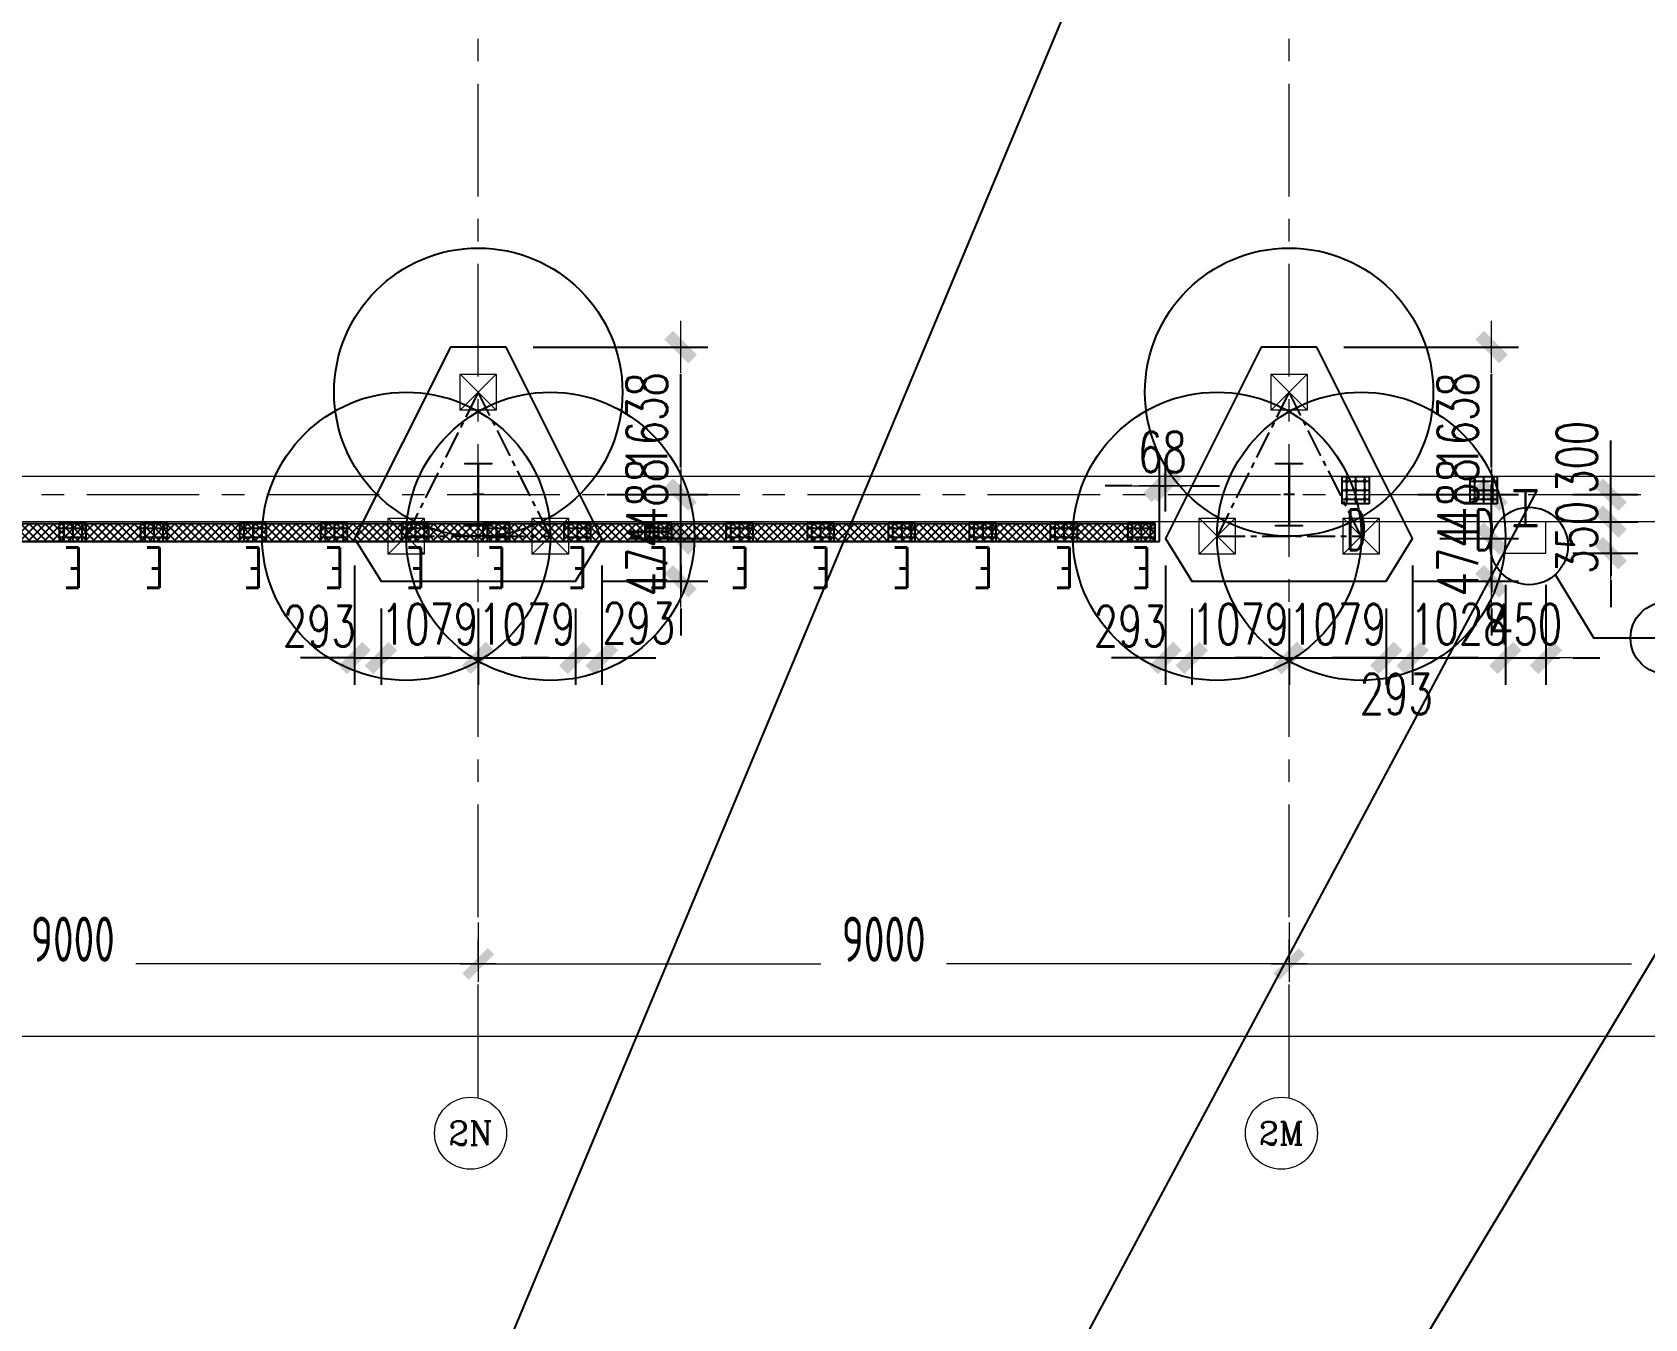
# Model space of a CAD drawing. Extents: x -1201378 to 2367219, y -619313 to 244905.
# Drawn here: x -196708 to -178811, y -73247 to -58964 of the extents above; entities that cross this region are included whole.
import ezdxf
from ezdxf.enums import TextEntityAlignment as Align

# ---------------------------------------------------------------- set-up
doc = ezdxf.new("R2010")
doc.units = 0
doc.header["$LTSCALE"] = 1000
doc.linetypes.add('CENTER', pattern=[2, 1.25, -0.25, 0.25, -0.25])
doc.layers.get('0').update_dxf_attribs({"linetype": 'CONTINUOUS'})
doc.layers.get('Defpoints').update_dxf_attribs({"linetype": 'CONTINUOUS'})
for name, color, linetype in [('2钢材断面', 2, 'CONTINUOUS'), ('30预埋件', 30, 'CONTINUOUS'), ('40钢材投影', 40, 'CONTINUOUS'), ('A-AXIS-DP', 126, 'CONTINUOUS'), ('ALT_CEN-0-30', 1, 'CENTER'), ('S-DOTE1', 140, 'CENTER'), ('S-HATCH1-W', 252, 'CONTINUOUS'), ('S-SS', 111, 'CONTINUOUS'), ('S-XXX', 241, 'CONTINUOUS'), ('结构轮廓线', 1, 'CONTINUOUS')]:
    doc.layers.add(name, color=color, linetype=linetype)
for name, color, linetype, lineweight in [('S-axis', 111, 'CONTINUOUS', 0), ('S-bkl', 4, 'CONTINUOUS', 0), ('S-col', 2, 'CONTINUOUS', 0), ('S-dim', 81, 'CONTINUOUS', 0), ('S-dote', 5, 'CENTER', 0), ('S-zhuang', 1, 'CONTINUOUS', 0)]:
    doc.layers.add(name, color=color, linetype=linetype, lineweight=lineweight)
doc.styles.add('_TCH_AXIS', font='COMPLEX', dxfattribs={"bigfont": 'GBCBIG'})
doc.styles.add('DHTEXT-1', font='romans.shx', dxfattribs={"width": 0.7, "bigfont": 'chinese.shx'})
doc.styles.add('SS1', font='tj-romans1.shx', dxfattribs={"width": 0.7, "bigfont": 'tj-hztxt1.shx'})
doc.styles.add('TSSD_Dimension', font='tssdeng.shx', dxfattribs={"width": 0.7, "bigfont": 'hztxt.shx'})
doc.dimstyles.new('S-150-ARCHI', dxfattribs={"dimscale": 150, "dimtxt": 3, "dimasz": 2, "dimexe": 2, "dimexo": 2, "dimgap": 1, "dimtad": 1, "dimdec": 0, "dimzin": 0, "dimdsep": 46, "dimtxsty": 'SS1', "dimblk1": 'TT', "dimblk2": 'TT', "dimsah": 1, "dimcen": 1, "dimclrd": 256, "dimclre": 256, "dimclrt": 256, "dimadec": 0, "dimazin": 0, "dimtfac": 1, "dimtdec": 0, "dimtix": 1, "dimtmove": 2, "dimatfit": 0, "dimldrblk": 'TT', "dimfxl": 2, "dimtolj": 1, "dimtzin": 0, "dimarcsym": 0})
doc.dimstyles.new('TSSD_200_200', dxfattribs={"dimtxt": 500, "dimasz": 200, "dimexe": 200, "dimexo": 500, "dimgap": 200, "dimtad": 1, "dimdec": 0, "dimzin": 0, "dimdsep": 46, "dimtxsty": 'TSSD_Dimension', "dimblk": 'ARCHTICK', "dimcen": 0, "dimdle": 200, "dimclrt": 7, "dimadec": 0, "dimazin": 0, "dimtfac": 1, "dimtdec": 0, "dimtix": 1, "dimtmove": 2, "dimatfit": 3, "dimfxl": 1, "dimtolj": 1, "dimtzin": 0, "dimarcsym": 0})

# ---------------------------------------------------------------- blocks, each defined once
blk = doc.blocks.new('_ArchTick')
at = {"color": 0, "linetype": 'ByBlock', "const_width": 0.5}
blk.add_lwpolyline([(-0.707, -0.707), (0.707, 0.707)], dxfattribs=at)
blk = doc.blocks.new('*D71')
at = {"layer": 'Defpoints', "color": 0, "transparency": 16777216}
for p in [(-200758, -268348), (-191758, -268348), (-191758, -269308)]:
    blk.add_point(p, dxfattribs=at)
at = {"layer": 'S-axis', "color": 0, "lineweight": -2, "transparency": 16777216}
for p, q in [((-200758, -268848), (-200758, -269508)), ((-191758, -268848), (-191758, -269508)), ((-200958, -269308), (-196957, -269308)), ((-191558, -269308), (-195560, -269308))]:
    blk.add_line(p, q, dxfattribs=at)
at = {"layer": 'S-axis', "color": 0, "lineweight": -2, "transparency": 16777216, "xscale": 200, "yscale": 200, "zscale": 200, "rotation": 180}
blk.add_blockref('_ArchTick', (-200758, -269308), dxfattribs=at)
at = {"layer": 'S-axis', "color": 0, "lineweight": -2, "transparency": 16777216, "xscale": 200, "yscale": 200, "zscale": 200}
blk.add_blockref('_ArchTick', (-191758, -269308), dxfattribs=at)
at = {"layer": 'S-axis', "color": 7, "transparency": 16777216, "insert": (-196258, -269033), "char_height": 500, "attachment_point": 5, "style": 'TSSD_Dimension'}
blk.add_mtext('\\A1;9000', dxfattribs=at)
blk = doc.blocks.new('*D72')
at = {"layer": 'Defpoints', "color": 0, "transparency": 16777216}
for p in [(-191758, -268348), (-182758, -268348), (-182758, -269308)]:
    blk.add_point(p, dxfattribs=at)
at = {"layer": 'S-axis', "color": 0, "lineweight": -2, "transparency": 16777216}
for p, q in [((-191758, -268848), (-191758, -269508)), ((-182758, -268848), (-182758, -269508)), ((-191958, -269308), (-187957, -269308)), ((-182558, -269308), (-186560, -269308))]:
    blk.add_line(p, q, dxfattribs=at)
at = {"layer": 'S-axis', "color": 0, "lineweight": -2, "transparency": 16777216, "xscale": 200, "yscale": 200, "zscale": 200, "rotation": 180}
blk.add_blockref('_ArchTick', (-191758, -269308), dxfattribs=at)
at = {"layer": 'S-axis', "color": 0, "lineweight": -2, "transparency": 16777216, "xscale": 200, "yscale": 200, "zscale": 200}
blk.add_blockref('_ArchTick', (-182758, -269308), dxfattribs=at)
at = {"layer": 'S-axis', "color": 7, "transparency": 16777216, "insert": (-187258, -269033), "char_height": 500, "attachment_point": 5, "style": 'TSSD_Dimension'}
blk.add_mtext('\\A1;9000', dxfattribs=at)
blk = doc.blocks.new('*D73')
at = {"layer": 'Defpoints', "color": 0, "transparency": 16777216}
for p in [(-182758, -268348), (-173758, -268348), (-173758, -269308)]:
    blk.add_point(p, dxfattribs=at)
at = {"layer": 'S-axis', "color": 0, "lineweight": -2, "transparency": 16777216}
for p, q in [((-182758, -268848), (-182758, -269508)), ((-173758, -268848), (-173758, -269508)), ((-182958, -269308), (-178957, -269308)), ((-173558, -269308), (-177560, -269308))]:
    blk.add_line(p, q, dxfattribs=at)
at = {"layer": 'S-axis', "color": 0, "lineweight": -2, "transparency": 16777216, "xscale": 200, "yscale": 200, "zscale": 200, "rotation": 180}
blk.add_blockref('_ArchTick', (-182758, -269308), dxfattribs=at)
at = {"layer": 'S-axis', "color": 0, "lineweight": -2, "transparency": 16777216, "xscale": 200, "yscale": 200, "zscale": 200}
blk.add_blockref('_ArchTick', (-173758, -269308), dxfattribs=at)
at = {"layer": 'S-axis', "color": 7, "transparency": 16777216, "insert": (-178258, -269033), "char_height": 500, "attachment_point": 5, "style": 'TSSD_Dimension'}
blk.add_mtext('\\A1;9000', dxfattribs=at)
blk = doc.blocks.new('*D92')
at = {"layer": 'Defpoints', "color": 0, "transparency": 16777216}
for p in [(-240958, -268448), (-82958, -268448), (-82958, -270108)]:
    blk.add_point(p, dxfattribs=at)
at = {"layer": 'S-axis', "color": 0, "lineweight": -2, "transparency": 16777216}
for p, q in [((-240958, -268948), (-240958, -270308)), ((-82958, -268948), (-82958, -270308)), ((-241158, -270108), (-162899, -270108)), ((-82758, -270108), (-161018, -270108))]:
    blk.add_line(p, q, dxfattribs=at)
at = {"layer": 'S-axis', "color": 0, "lineweight": -2, "transparency": 16777216, "xscale": 200, "yscale": 200, "zscale": 200, "rotation": 180}
blk.add_blockref('_ArchTick', (-240958, -270108), dxfattribs=at)
at = {"layer": 'S-axis', "color": 0, "lineweight": -2, "transparency": 16777216, "xscale": 200, "yscale": 200, "zscale": 200}
blk.add_blockref('_ArchTick', (-82958, -270108), dxfattribs=at)
at = {"layer": 'S-axis', "color": 7, "transparency": 16777216, "insert": (-161958, -269833), "char_height": 500, "attachment_point": 5, "style": 'TSSD_Dimension'}
blk.add_mtext('\\A1;158000', dxfattribs=at)
blk = doc.blocks.new('nt66')
at = {"layer": 'S-col'}
blk.add_lwpolyline([(-195790, 766820), (-195490, 766820), (-195490, 766808), (-195636, 766808), (-195636, 766132), (-195490, 766132), (-195490, 766120), (-195790, 766120), (-195790, 766132), (-195644, 766132), (-195644, 766808), (-195790, 766808)], close=True, dxfattribs=at)
blk = doc.blocks.new('33333')
for p in [(-41214, -126400), (-32214, -126400)]:
    blk.add_blockref('nt66', p)
blk = doc.blocks.new('S-ZHUANG-400')
at = {"layer": 'S-zhuang'}
for p, q in [((200, -200), (-200, 200)), ((-200, -200), (200, 200))]:
    blk.add_line(p, q, dxfattribs=at)
blk.add_lwpolyline([(-200, 200), (200, 200), (200, -200), (-200, -200)], close=True, dxfattribs=at)
blk = doc.blocks.new('CT3')
at = {"layer": 'Defpoints'}
for centre in [(-101758, -256416), (-102558, -258016), (-100958, -258016)]:
    blk.add_circle(centre, 1600, dxfattribs=at)
at = {"layer": 'S-DOTE1', "ltscale": 0.25}
for p, q in [((-101758, -257494), (-101758, -257614)), ((-101698, -257554), (-101818, -257554))]:
    blk.add_line(p, q, dxfattribs=at)
at = {"layer": 'S-DOTE1', "linetype": 'CENTER', "ltscale": 0.25}
blk.add_lwpolyline([(-100958, -258016), (-101758, -256416), (-102558, -258016)], close=True, dxfattribs=at)
at = {"layer": 'S-HATCH1-W'}
blk.add_lwpolyline([(-101449, -255916), (-102067, -255916), (-103130, -258042), (-102837, -258516), (-100680, -258516), (-100387, -258042)], close=True, dxfattribs=at)
at = {"layer": 'S-zhuang', "rotation": 90.00000000000001}
for p in [(-101758, -256416), (-102558, -258016), (-100958, -258016)]:
    blk.add_blockref('S-ZHUANG-400', p, dxfattribs=at)
blk = doc.blocks.new('TT')
blk.add_line((-0.969, 0), (0.969, 0))
at = {"const_width": 0.45}
blk.add_lwpolyline([(-0.442, -0.442), (0.442, 0.442)], dxfattribs=at)
blk = doc.blocks.new('*D1970')
at = {"layer": 'Defpoints', "color": 0, "transparency": 16777216}
for p in [(-193130, -64586), (-192837, -65060), (-192837, -65911)]:
    blk.add_point(p, dxfattribs=at)
at = {"layer": 'S-dim', "lineweight": -2, "transparency": 16777216}
for p, q in [((-193130, -64886), (-193130, -66211)), ((-192837, -65360), (-192837, -66211)), ((-193430, -65911), (-193730, -65911)), ((-193130, -65911), (-192837, -65911)), ((-192537, -65911), (-192237, -65911))]:
    blk.add_line(p, q, dxfattribs=at)
at = {"layer": 'S-dim', "lineweight": -2, "transparency": 16777216, "xscale": 300, "yscale": 300, "zscale": 300}
blk.add_blockref('TT', (-193130, -65911), dxfattribs=at)
at = {"layer": 'S-dim', "lineweight": -2, "transparency": 16777216, "xscale": 300, "yscale": 300, "zscale": 300, "rotation": 180}
blk.add_blockref('TT', (-192837, -65911), dxfattribs=at)
at = {"layer": 'S-dim', "transparency": 16777216, "insert": (-193522, -65558), "char_height": 450, "attachment_point": 5, "style": 'SS1'}
blk.add_mtext('\\A1;293', dxfattribs=at)
blk = doc.blocks.new('*D1971')
at = {"layer": 'Defpoints', "color": 0, "transparency": 16777216}
for p in [(-192837, -65060), (-191758, -65060), (-191758, -65911)]:
    blk.add_point(p, dxfattribs=at)
at = {"layer": 'S-dim', "lineweight": -2, "transparency": 16777216}
for p, q in [((-192837, -65360), (-192837, -66211)), ((-191758, -65360), (-191758, -66211)), ((-193137, -65911), (-193437, -65911)), ((-192837, -65911), (-191758, -65911)), ((-191458, -65911), (-191158, -65911))]:
    blk.add_line(p, q, dxfattribs=at)
at = {"layer": 'S-dim', "lineweight": -2, "transparency": 16777216, "xscale": 300, "yscale": 300, "zscale": 300}
blk.add_blockref('TT', (-192837, -65911), dxfattribs=at)
at = {"layer": 'S-dim', "lineweight": -2, "transparency": 16777216, "xscale": 300, "yscale": 300, "zscale": 300, "rotation": 180}
blk.add_blockref('TT', (-191758, -65911), dxfattribs=at)
at = {"layer": 'S-dim', "transparency": 16777216, "insert": (-192298, -65536), "char_height": 450, "attachment_point": 5, "style": 'SS1'}
blk.add_mtext('\\A1;1079', dxfattribs=at)
blk = doc.blocks.new('*D1972')
at = {"layer": 'Defpoints', "color": 0, "transparency": 16777216}
for p in [(-191758, -65060), (-190680, -65060), (-190680, -65911)]:
    blk.add_point(p, dxfattribs=at)
at = {"layer": 'S-dim', "lineweight": -2, "transparency": 16777216}
for p, q in [((-191758, -65360), (-191758, -66211)), ((-190680, -65360), (-190680, -66211)), ((-192058, -65911), (-192358, -65911)), ((-191758, -65911), (-190680, -65911)), ((-190380, -65911), (-190080, -65911))]:
    blk.add_line(p, q, dxfattribs=at)
at = {"layer": 'S-dim', "lineweight": -2, "transparency": 16777216, "xscale": 300, "yscale": 300, "zscale": 300}
blk.add_blockref('TT', (-191758, -65911), dxfattribs=at)
at = {"layer": 'S-dim', "lineweight": -2, "transparency": 16777216, "xscale": 300, "yscale": 300, "zscale": 300, "rotation": 180}
blk.add_blockref('TT', (-190680, -65911), dxfattribs=at)
at = {"layer": 'S-dim', "transparency": 16777216, "insert": (-191219, -65536), "char_height": 450, "attachment_point": 5, "style": 'SS1'}
blk.add_mtext('\\A1;1079', dxfattribs=at)
blk = doc.blocks.new('*D1973')
at = {"layer": 'Defpoints', "color": 0, "transparency": 16777216}
for p in [(-190387, -64586), (-190680, -65060), (-190387, -65911)]:
    blk.add_point(p, dxfattribs=at)
at = {"layer": 'S-dim', "lineweight": -2, "transparency": 16777216}
for p, q in [((-190387, -64886), (-190387, -66211)), ((-190680, -65360), (-190680, -66211)), ((-190980, -65911), (-191280, -65911)), ((-190680, -65911), (-190387, -65911)), ((-190087, -65911), (-189787, -65911))]:
    blk.add_line(p, q, dxfattribs=at)
at = {"layer": 'S-dim', "lineweight": -2, "transparency": 16777216, "xscale": 300, "yscale": 300, "zscale": 300}
blk.add_blockref('TT', (-190680, -65911), dxfattribs=at)
at = {"layer": 'S-dim', "lineweight": -2, "transparency": 16777216, "xscale": 300, "yscale": 300, "zscale": 300, "rotation": 180}
blk.add_blockref('TT', (-190387, -65911), dxfattribs=at)
at = {"layer": 'S-dim', "transparency": 16777216, "insert": (-189976, -65524), "char_height": 450, "attachment_point": 5, "style": 'SS1'}
blk.add_mtext('\\A1;293', dxfattribs=at)
blk = doc.blocks.new('*D1974')
at = {"layer": 'Defpoints', "color": 0, "transparency": 16777216}
for p in [(-190387, -64586), (-189511, -64586), (-190680, -65060)]:
    blk.add_point(p, dxfattribs=at)
at = {"layer": 'S-dim', "lineweight": -2, "transparency": 16777216}
for p, q in [((-189511, -64286), (-189511, -63986)), ((-190087, -64586), (-189211, -64586)), ((-189511, -65060), (-189511, -64586)), ((-190380, -65060), (-189211, -65060)), ((-189511, -65360), (-189511, -65660))]:
    blk.add_line(p, q, dxfattribs=at)
at = {"layer": 'S-dim', "lineweight": -2, "transparency": 16777216, "xscale": 300, "yscale": 300, "zscale": 300}
for p, rotation in [((-189511, -64586), 270), ((-189511, -65060), 90)]:
    blk.add_blockref('TT', p, dxfattribs=dict(at, rotation=rotation))
at = {"layer": 'S-dim', "transparency": 16777216, "insert": (-189886, -64823), "char_height": 450, "attachment_point": 5, "rotation": 90, "style": 'SS1'}
blk.add_mtext('\\A1;474', dxfattribs=at)
blk = doc.blocks.new('*D1975')
at = {"layer": 'Defpoints', "color": 0, "transparency": 16777216}
for p in [(-190630, -64098), (-189511, -64098), (-190387, -64586)]:
    blk.add_point(p, dxfattribs=at)
at = {"layer": 'S-dim', "lineweight": -2, "transparency": 16777216}
for p, q in [((-189511, -63798), (-189511, -63498)), ((-190330, -64098), (-189211, -64098)), ((-189511, -64586), (-189511, -64098)), ((-190087, -64586), (-189211, -64586)), ((-189511, -64886), (-189511, -65186))]:
    blk.add_line(p, q, dxfattribs=at)
at = {"layer": 'S-dim', "lineweight": -2, "transparency": 16777216, "xscale": 300, "yscale": 300, "zscale": 300}
for p, rotation in [((-189511, -64098), 270), ((-189511, -64586), 90)]:
    blk.add_blockref('TT', p, dxfattribs=dict(at, rotation=rotation))
at = {"layer": 'S-dim', "transparency": 16777216, "insert": (-189886, -64098), "char_height": 450, "attachment_point": 5, "rotation": 90, "style": 'SS1'}
blk.add_mtext('\\A1;488', dxfattribs=at)
blk = doc.blocks.new('*D1976')
at = {"layer": 'Defpoints', "color": 0, "transparency": 16777216}
for p in [(-191449, -62460), (-189511, -62460), (-190630, -64098)]:
    blk.add_point(p, dxfattribs=at)
at = {"layer": 'S-dim', "lineweight": -2, "transparency": 16777216}
for p, q in [((-191149, -62460), (-189211, -62460)), ((-189511, -63798), (-189511, -62760)), ((-190330, -64098), (-189211, -64098))]:
    blk.add_line(p, q, dxfattribs=at)
at = {"layer": 'S-dim', "lineweight": -2, "transparency": 16777216, "xscale": 300, "yscale": 300, "zscale": 300}
for p, rotation in [((-189511, -62460), 90), ((-189511, -64098), 270)]:
    blk.add_blockref('TT', p, dxfattribs=dict(at, rotation=rotation))
at = {"layer": 'S-dim', "transparency": 16777216, "insert": (-189886, -63279), "char_height": 450, "attachment_point": 5, "rotation": 90, "style": 'SS1'}
blk.add_mtext('\\A1;1638', dxfattribs=at)
blk = doc.blocks.new('*D1977')
at = {"layer": 'Defpoints', "color": 0, "transparency": 16777216}
for p in [(-184130, -64586), (-183837, -65060), (-183837, -65911)]:
    blk.add_point(p, dxfattribs=at)
at = {"layer": 'S-dim', "lineweight": -2, "transparency": 16777216}
for p, q in [((-184130, -64886), (-184130, -66211)), ((-183837, -65360), (-183837, -66211)), ((-184430, -65911), (-184730, -65911)), ((-184130, -65911), (-183837, -65911)), ((-183537, -65911), (-183237, -65911))]:
    blk.add_line(p, q, dxfattribs=at)
at = {"layer": 'S-dim', "lineweight": -2, "transparency": 16777216, "xscale": 300, "yscale": 300, "zscale": 300}
blk.add_blockref('TT', (-184130, -65911), dxfattribs=at)
at = {"layer": 'S-dim', "lineweight": -2, "transparency": 16777216, "xscale": 300, "yscale": 300, "zscale": 300, "rotation": 180}
blk.add_blockref('TT', (-183837, -65911), dxfattribs=at)
at = {"layer": 'S-dim', "transparency": 16777216, "insert": (-184522, -65558), "char_height": 450, "attachment_point": 5, "style": 'SS1'}
blk.add_mtext('\\A1;293', dxfattribs=at)
blk = doc.blocks.new('*D1978')
at = {"layer": 'Defpoints', "color": 0, "transparency": 16777216}
for p in [(-183837, -65060), (-182758, -65060), (-182758, -65911)]:
    blk.add_point(p, dxfattribs=at)
at = {"layer": 'S-dim', "lineweight": -2, "transparency": 16777216}
for p, q in [((-183837, -65360), (-183837, -66211)), ((-182758, -65360), (-182758, -66211)), ((-184137, -65911), (-184437, -65911)), ((-183837, -65911), (-182758, -65911)), ((-182458, -65911), (-182158, -65911))]:
    blk.add_line(p, q, dxfattribs=at)
at = {"layer": 'S-dim', "lineweight": -2, "transparency": 16777216, "xscale": 300, "yscale": 300, "zscale": 300}
blk.add_blockref('TT', (-183837, -65911), dxfattribs=at)
at = {"layer": 'S-dim', "lineweight": -2, "transparency": 16777216, "xscale": 300, "yscale": 300, "zscale": 300, "rotation": 180}
blk.add_blockref('TT', (-182758, -65911), dxfattribs=at)
at = {"layer": 'S-dim', "transparency": 16777216, "insert": (-183298, -65536), "char_height": 450, "attachment_point": 5, "style": 'SS1'}
blk.add_mtext('\\A1;1079', dxfattribs=at)
blk = doc.blocks.new('*D1979')
at = {"layer": 'Defpoints', "color": 0, "transparency": 16777216}
for p in [(-182758, -65060), (-181680, -65060), (-181680, -65911)]:
    blk.add_point(p, dxfattribs=at)
at = {"layer": 'S-dim', "lineweight": -2, "transparency": 16777216}
for p, q in [((-182758, -65360), (-182758, -66211)), ((-181680, -65360), (-181680, -66211)), ((-183058, -65911), (-183358, -65911)), ((-182758, -65911), (-181680, -65911)), ((-181380, -65911), (-181080, -65911))]:
    blk.add_line(p, q, dxfattribs=at)
at = {"layer": 'S-dim', "lineweight": -2, "transparency": 16777216, "xscale": 300, "yscale": 300, "zscale": 300}
blk.add_blockref('TT', (-182758, -65911), dxfattribs=at)
at = {"layer": 'S-dim', "lineweight": -2, "transparency": 16777216, "xscale": 300, "yscale": 300, "zscale": 300, "rotation": 180}
blk.add_blockref('TT', (-181680, -65911), dxfattribs=at)
at = {"layer": 'S-dim', "transparency": 16777216, "insert": (-182219, -65536), "char_height": 450, "attachment_point": 5, "style": 'SS1'}
blk.add_mtext('\\A1;1079', dxfattribs=at)
blk = doc.blocks.new('*D1980')
at = {"layer": 'Defpoints', "color": 0, "transparency": 16777216}
for p in [(-181387, -64586), (-181680, -65060), (-181387, -65911)]:
    blk.add_point(p, dxfattribs=at)
at = {"layer": 'S-dim', "lineweight": -2, "transparency": 16777216}
for p, q in [((-181387, -64886), (-181387, -66211)), ((-181680, -65360), (-181680, -66211)), ((-181980, -65911), (-182280, -65911)), ((-181680, -65911), (-181387, -65911)), ((-181087, -65911), (-180787, -65911))]:
    blk.add_line(p, q, dxfattribs=at)
at = {"layer": 'S-dim', "lineweight": -2, "transparency": 16777216, "xscale": 300, "yscale": 300, "zscale": 300}
blk.add_blockref('TT', (-181680, -65911), dxfattribs=at)
at = {"layer": 'S-dim', "lineweight": -2, "transparency": 16777216, "xscale": 300, "yscale": 300, "zscale": 300, "rotation": 180}
blk.add_blockref('TT', (-181387, -65911), dxfattribs=at)
at = {"layer": 'S-dim', "transparency": 16777216, "insert": (-181569, -66311), "char_height": 450, "attachment_point": 5, "style": 'SS1'}
blk.add_mtext('\\A1;293', dxfattribs=at)
blk = doc.blocks.new('*D1981')
at = {"layer": 'Defpoints', "color": 0, "transparency": 16777216}
for p in [(-181387, -64586), (-180511, -64586), (-181680, -65060)]:
    blk.add_point(p, dxfattribs=at)
at = {"layer": 'S-dim', "lineweight": -2, "transparency": 16777216}
for p, q in [((-180511, -64286), (-180511, -63986)), ((-181087, -64586), (-180211, -64586)), ((-180511, -65060), (-180511, -64586)), ((-181380, -65060), (-180211, -65060)), ((-180511, -65360), (-180511, -65660))]:
    blk.add_line(p, q, dxfattribs=at)
at = {"layer": 'S-dim', "lineweight": -2, "transparency": 16777216, "xscale": 300, "yscale": 300, "zscale": 300}
for p, rotation in [((-180511, -64586), 270), ((-180511, -65060), 90)]:
    blk.add_blockref('TT', p, dxfattribs=dict(at, rotation=rotation))
at = {"layer": 'S-dim', "transparency": 16777216, "insert": (-180886, -64823), "char_height": 450, "attachment_point": 5, "rotation": 90, "style": 'SS1'}
blk.add_mtext('\\A1;474', dxfattribs=at)
blk = doc.blocks.new('*D1982')
at = {"layer": 'Defpoints', "color": 0, "transparency": 16777216}
for p in [(-181630, -64098), (-180511, -64098), (-181387, -64586)]:
    blk.add_point(p, dxfattribs=at)
at = {"layer": 'S-dim', "lineweight": -2, "transparency": 16777216}
for p, q in [((-180511, -63798), (-180511, -63498)), ((-181330, -64098), (-180211, -64098)), ((-180511, -64586), (-180511, -64098)), ((-181087, -64586), (-180211, -64586)), ((-180511, -64886), (-180511, -65186))]:
    blk.add_line(p, q, dxfattribs=at)
at = {"layer": 'S-dim', "lineweight": -2, "transparency": 16777216, "xscale": 300, "yscale": 300, "zscale": 300}
for p, rotation in [((-180511, -64098), 270), ((-180511, -64586), 90)]:
    blk.add_blockref('TT', p, dxfattribs=dict(at, rotation=rotation))
at = {"layer": 'S-dim', "transparency": 16777216, "insert": (-180886, -64098), "char_height": 450, "attachment_point": 5, "rotation": 90, "style": 'SS1'}
blk.add_mtext('\\A1;488', dxfattribs=at)
blk = doc.blocks.new('*D1983')
at = {"layer": 'Defpoints', "color": 0, "transparency": 16777216}
for p in [(-182449, -62460), (-180511, -62460), (-181630, -64098)]:
    blk.add_point(p, dxfattribs=at)
at = {"layer": 'S-dim', "lineweight": -2, "transparency": 16777216}
for p, q in [((-182149, -62460), (-180211, -62460)), ((-180511, -63798), (-180511, -62760)), ((-181330, -64098), (-180211, -64098))]:
    blk.add_line(p, q, dxfattribs=at)
at = {"layer": 'S-dim', "lineweight": -2, "transparency": 16777216, "xscale": 300, "yscale": 300, "zscale": 300}
for p, rotation in [((-180511, -62460), 90), ((-180511, -64098), 270)]:
    blk.add_blockref('TT', p, dxfattribs=dict(at, rotation=rotation))
at = {"layer": 'S-dim', "transparency": 16777216, "insert": (-180886, -63279), "char_height": 450, "attachment_point": 5, "rotation": 90, "style": 'SS1'}
blk.add_mtext('\\A1;1638', dxfattribs=at)
blk = doc.blocks.new('*D6526')
at = {"layer": 'Defpoints', "color": 0, "transparency": 16777216}
for p in [(-184130, -64000), (-184130, -64586), (-184198, -64748)]:
    blk.add_point(p, dxfattribs=at)
at = {"layer": 'S-dim', "lineweight": -2, "transparency": 16777216}
for p, q in [((-184198, -64448), (-184198, -63700)), ((-184130, -64286), (-184130, -63700)), ((-184498, -64000), (-184798, -64000)), ((-184198, -64000), (-184130, -64000)), ((-183830, -64000), (-183530, -64000))]:
    blk.add_line(p, q, dxfattribs=at)
at = {"layer": 'S-dim', "lineweight": -2, "transparency": 16777216, "xscale": 300, "yscale": 300, "zscale": 300}
blk.add_blockref('TT', (-184198, -64000), dxfattribs=at)
at = {"layer": 'S-dim', "lineweight": -2, "transparency": 16777216, "xscale": 300, "yscale": 300, "zscale": 300, "rotation": 180}
blk.add_blockref('TT', (-184130, -64000), dxfattribs=at)
at = {"layer": 'S-dim', "transparency": 16777216, "insert": (-184164, -63625), "char_height": 450, "attachment_point": 5, "style": 'SS1'}
blk.add_mtext('\\A1;68', dxfattribs=at)
blk = doc.blocks.new('2号一层翻口')
at = {"layer": '结构轮廓线', "color": 1, "ltscale": 500}
for p, q in [((-184198, 435382), (-184198, 435602)), ((-205418, 435382), (-184198, 435382))]:
    blk.add_line(p, q, dxfattribs=at)
blk = doc.blocks.new('20250903183753')
at = {"layer": '2钢材断面'}
for p, q in [((150, 0), (-150, 0)), ((-150, 0), (-150, -300)), ((150, -300), (150, 0)), ((-150, -300), (150, -300))]:
    blk.add_line(p, q, dxfattribs=at)
at = {"layer": '40钢材投影'}
for centre, radius in [((-100, -50), 12), ((-100, -150), 12), ((-100, -50), 6), ((-100, -150), 6), ((0, -50), 12), ((0, -150), 12), ((0, -50), 6), ((0, -150), 6), ((100, -50), 12), ((100, -150), 12), ((100, -50), 6), ((100, -150), 6), ((-100, -250), 12), ((-100, -250), 6), ((0, -250), 12), ((0, -250), 6), ((100, -251), 12), ((100, -251), 6)]:
    blk.add_circle(centre, radius, dxfattribs=at)
at = {"layer": 'ALT_CEN-0-30', "ltscale": 20}
for p, q in [((-100, 0), (-100, -300)), ((0, 0), (0, -300)), ((100, 0), (100, -300)), ((-150, -50), (150, -50)), ((-150, -150), (150, -150)), ((-150, -250), (150, -250))]:
    blk.add_line(p, q, dxfattribs=at)
blk = doc.blocks.new('20250903183821')
at = {"ltscale": 50}
blk.add_blockref('20250903183753', (0, 0), dxfattribs=at)
at = {"layer": '30预埋件', "style": 'DHTEXT-1', "text_generation_flag": 6, "width": 0.55}
blk.add_attdef('B', (-105, 65), '', height=450, rotation=180, dxfattribs=at)
blk = doc.blocks.new('20250902145151')
at = {"layer": '2钢材断面'}
for p, q in [((150, 100), (-150, 100)), ((-150, 100), (-150, -100)), ((150, -100), (150, 100)), ((-150, -100), (150, -100))]:
    blk.add_line(p, q, dxfattribs=at)
at = {"layer": '40钢材投影'}
for centre, radius in [((-100, 50), 10), ((-100, 50), 5), ((0, 50), 10), ((0, 50), 5), ((100, 50), 10), ((100, 50), 5), ((-100, -50), 10), ((-100, -50), 5), ((0, -50), 10), ((0, -50), 5), ((100, -50), 10), ((100, -50), 5)]:
    blk.add_circle(centre, radius, dxfattribs=at)
at = {"layer": 'ALT_CEN-0-30', "ltscale": 20}
for p, q in [((-150, 50), (150, 50)), ((-100, 100), (-100, -100)), ((0, 100), (0, -100)), ((100, 100), (100, -100)), ((-150, -50), (150, -50))]:
    blk.add_line(p, q, dxfattribs=at)
blk = doc.blocks.new('20250912153858')
at = {"ltscale": 50}
blk.add_blockref('20250902145151', (0, 100), dxfattribs=at)
at = {"layer": '30预埋件', "style": 'DHTEXT-1', "text_generation_flag": 6, "width": 0.55}
blk.add_attdef('B', (105, -65), '', height=450, dxfattribs=at)
blk = doc.blocks.new('*D8828')
at = {"layer": 'Defpoints', "color": 0, "transparency": 16777216}
for p in [(-179908, -64398), (-179189, -64398), (-179908, -64748)]:
    blk.add_point(p, dxfattribs=at)
at = {"layer": 'S-dim', "lineweight": -2, "transparency": 16777216}
for p, q in [((-179189, -64098), (-179189, -63798)), ((-179608, -64398), (-178889, -64398)), ((-179189, -64748), (-179189, -64398)), ((-179608, -64748), (-178889, -64748)), ((-179189, -65048), (-179189, -65348))]:
    blk.add_line(p, q, dxfattribs=at)
at = {"layer": 'S-dim', "lineweight": -2, "transparency": 16777216, "xscale": 300, "yscale": 300, "zscale": 300}
for p, rotation in [((-179189, -64398), 270), ((-179189, -64748), 90)]:
    blk.add_blockref('TT', p, dxfattribs=dict(at, rotation=rotation))
at = {"layer": 'S-dim', "transparency": 16777216, "insert": (-179564, -64573), "char_height": 450, "attachment_point": 5, "rotation": 90, "style": 'SS1'}
blk.add_mtext('\\A1;350', dxfattribs=at)
blk = doc.blocks.new('*D8829')
at = {"layer": 'Defpoints', "color": 0, "transparency": 16777216}
for p in [(-179908, -64098), (-179189, -64098), (-179908, -64398)]:
    blk.add_point(p, dxfattribs=at)
at = {"layer": 'S-dim', "lineweight": -2, "transparency": 16777216}
for p, q in [((-179189, -63798), (-179189, -63498)), ((-179608, -64098), (-178889, -64098)), ((-179189, -64398), (-179189, -64098)), ((-179608, -64398), (-178889, -64398)), ((-179189, -64698), (-179189, -64998))]:
    blk.add_line(p, q, dxfattribs=at)
at = {"layer": 'S-dim', "lineweight": -2, "transparency": 16777216, "xscale": 300, "yscale": 300, "zscale": 300}
for p, rotation in [((-179189, -64098), 270), ((-179189, -64398), 90)]:
    blk.add_blockref('TT', p, dxfattribs=dict(at, rotation=rotation))
at = {"layer": 'S-dim', "transparency": 16777216, "insert": (-179564, -63684), "char_height": 450, "attachment_point": 5, "rotation": 90, "style": 'SS1'}
blk.add_mtext('\\A1;300', dxfattribs=at)
blk = doc.blocks.new('*D8830')
at = {"layer": 'Defpoints', "color": 0, "transparency": 16777216}
for p in [(-181387, -64879), (-180358, -64798), (-180358, -65911)]:
    blk.add_point(p, dxfattribs=at)
at = {"layer": 'S-dim', "lineweight": -2, "transparency": 16777216}
for p, q in [((-180358, -65098), (-180358, -66211)), ((-181387, -65179), (-181387, -66211)), ((-181687, -65911), (-181987, -65911)), ((-181387, -65911), (-180358, -65911)), ((-180058, -65911), (-179758, -65911))]:
    blk.add_line(p, q, dxfattribs=at)
at = {"layer": 'S-dim', "lineweight": -2, "transparency": 16777216, "xscale": 300, "yscale": 300, "zscale": 300}
blk.add_blockref('TT', (-181387, -65911), dxfattribs=at)
at = {"layer": 'S-dim', "lineweight": -2, "transparency": 16777216, "xscale": 300, "yscale": 300, "zscale": 300, "rotation": 180}
blk.add_blockref('TT', (-180358, -65911), dxfattribs=at)
at = {"layer": 'S-dim', "transparency": 16777216, "insert": (-180873, -65536), "char_height": 450, "attachment_point": 5, "style": 'SS1'}
blk.add_mtext('\\A1;1028', dxfattribs=at)
blk = doc.blocks.new('*D8831')
at = {"layer": 'Defpoints', "color": 0, "transparency": 16777216}
for p in [(-180358, -64798), (-179908, -64798), (-179908, -65911)]:
    blk.add_point(p, dxfattribs=at)
at = {"layer": 'S-dim', "lineweight": -2, "transparency": 16777216}
for p, q in [((-180358, -65098), (-180358, -66211)), ((-179908, -65098), (-179908, -66211)), ((-180658, -65911), (-180958, -65911)), ((-180358, -65911), (-179908, -65911)), ((-179608, -65911), (-179308, -65911))]:
    blk.add_line(p, q, dxfattribs=at)
at = {"layer": 'S-dim', "lineweight": -2, "transparency": 16777216, "xscale": 300, "yscale": 300, "zscale": 300}
blk.add_blockref('TT', (-180358, -65911), dxfattribs=at)
at = {"layer": 'S-dim', "lineweight": -2, "transparency": 16777216, "xscale": 300, "yscale": 300, "zscale": 300, "rotation": 180}
blk.add_blockref('TT', (-179908, -65911), dxfattribs=at)
at = {"layer": 'S-dim', "transparency": 16777216, "insert": (-180133, -65536), "char_height": 450, "attachment_point": 5, "style": 'SS1'}
blk.add_mtext('\\A1;450', dxfattribs=at)
blk = doc.blocks.new('2#轴网')
at = {"layer": 'S-axis'}
for centre in [(-191843.4, -271187), (-182843.4, -271187)]:
    blk.add_circle(centre, 400, dxfattribs=at)
at = {"layer": 'S-dote'}
for p, q in [((-191758.5, -270787), (-191758.5, -175298.2)), ((-182758.5, -270787), (-182758.5, -175298.2)), ((-74854.3, -264098.2), (-251154.3, -264098.2))]:
    blk.add_line(p, q, dxfattribs=at)
at = {"layer": 'S-axis', "style": '_TCH_AXIS'}
for s, height, p, p2 in [('2N', 265.5, (-192089.9, -271319.8), (-191596.8, -271319.8)), ('2M', 255.29, (-183092.6, -271314.7), (-182594.2, -271314.7))]:
    blk.add_text(s, height=height, dxfattribs=at).set_placement(p, p2, align=Align.FIT)
at = {"layer": 'S-axis'}
for base, p1, p2, picture, middle in [((-82958.5, -270108.2), (-240958.5, -268448.2), (-82958.5, -268448.2), '*D92', (-161958.5, -269833.2)), ((-191758.5, -269308.2), (-200758.5, -268348.2), (-191758.5, -268348.2), '*D71', (-196258.5, -269033.2)), ((-182758.5, -269308.2), (-191758.5, -268348.2), (-182758.5, -268348.2), '*D72', (-187258.5, -269033.2)), ((-173758.5, -269308.2), (-182758.5, -268348.2), (-173758.5, -268348.2), '*D73', (-178258.5, -269033.2))]:
    dim = blk.add_linear_dim(base=base, p1=p1, p2=p2, angle=0, dimstyle='TSSD_200_200', dxfattribs=at)
    dim.commit()
    dim.dimension.update_dxf_attribs({"geometry": picture, "text_midpoint": middle, "dimtype": 161})

msp = doc.modelspace()

# ---------------------------------------------------------------- hatches: boundary and pattern name
at = {"layer": 'S-HATCH1-W'}
h = msp.add_hatch(dxfattribs=at)
h.set_pattern_fill('ANSI37', color=256, scale=20)
h.set_pattern_definition([(45, (27000, 191200.09), (-44.901281, 44.901281), []), (135, (27000, 191200.09), (-44.901281, -44.901281), [])])
h.paths.add_polyline_path([(-205368.5, -64418.2), (-184248.5, -64418.2), (-184248.5, -64618.2), (-205368.5, -64618.2)])

# ---------------------------------------------------------------- linework, layer by layer
at = {"layer": 'A-AXIS-DP', "color": 1, "ltscale": 10000}
msp.add_lwpolyline([(-180258.5, -64436.2), (-180258.5, -64448.2), (-180008.5, -64448.2), (-180008.5, -64436.2), (-180129.5, -64436.2), (-180129.5, -64060.2), (-180008.5, -64060.2), (-180008.5, -64048.2), (-180258.5, -64048.2), (-180258.5, -64060.2), (-180137.5, -64060.2), (-180137.5, -64436.2)], close=True, dxfattribs=at)
at = {"layer": 'Defpoints', "color": 1}
for p, q in [((-153008.5, 18363.8), (-214519.2, -128743.1)), ((-126008.5, 18351.8), (-214519.2, -128743.1)), ((-214519.2, -128743.1), (-180008.5, -64060.2))]:
    msp.add_line(p, q, dxfattribs=at)
at = {"layer": 'S-bkl'}
msp.add_line((-83754.5, -64398.2), (-240062.5, -64398.2), dxfattribs=at)
for points in [[(-83754.5, -63898.2), (-240062.5, -63898.2)], [(-180358.5, -64398.1), (-180358.5, -64748.1), (-179908.5, -64748.1), (-179908.5, -64398.1)]]:
    msp.add_lwpolyline(points, dxfattribs=at)
at = {"layer": 'S-HATCH1-W', "elevation": 0}
msp.add_lwpolyline([(-205368.5, -64418.2), (-184248.5, -64418.2), (-184248.5, -64618.2), (-205368.5, -64618.2)], close=True, dxfattribs=at)
at = {"layer": 'S-XXX'}
for p in [(-179803.3, -64984.8), (-178169, -65689.7)]:
    msp.add_line(p, (-179377.1, -65689.7), dxfattribs=at)
for centre, radius in [((-180093.9, -64667.6), 430.2), ((-178569, -65689.7), 400)]:
    msp.add_circle(centre, radius, dxfattribs=at)

# ---------------------------------------------------------------- block references
at = {"ltscale": 500}
ref = msp.add_blockref('20250903183821', (-182018.5, -64198.2), dxfattribs=dict(at, xscale=-1, rotation=180))
ref.add_attrib('B', 'D', (-182123.9, -64713.1), dxfattribs={"layer": '30预埋件', "height": 450, "rotation": 180, "style": 'DHTEXT-1', "text_generation_flag": 6, "width": 0.55})
ref = msp.add_blockref('20250903183821', (-180598.5, -64198.2), dxfattribs=dict(at, xscale=-1, rotation=180))
ref.add_attrib('B', 'D', (-180703.9, -64713.1), dxfattribs={"layer": '30预埋件', "height": 450, "rotation": 180, "style": 'DHTEXT-1', "text_generation_flag": 6, "width": 0.55})
at = {"layer": 'S-axis'}
msp.add_blockref('2#轴网', (0, 200000), dxfattribs=at)
at = {"layer": 'S-col'}
msp.add_blockref('33333', (45095.7, -704168.2), dxfattribs=at)
at = {"layer": 'S-SS'}
msp.add_blockref('2号一层翻口', (0, -500000), dxfattribs=at)
at = {"layer": 'S-zhuang'}
for p in [(-90000, 193456), (-81000, 193456)]:
    msp.add_blockref('CT3', p, dxfattribs=at)
at = {"layer": '结构轮廓线', "ltscale": 500}
for p in [(-196258.5, -64618.2), (-195358.5, -64618.2), (-194258.5, -64618.2), (-193358.5, -64618.2), (-192458.5, -64618.2), (-191558.5, -64618.2), (-190658.5, -64618.2), (-189758.5, -64618.2), (-188858.5, -64618.2), (-187958.5, -64618.2), (-187058.5, -64618.2), (-186158.5, -64618.2), (-185258.5, -64618.2), (-184398.5, -64618.2)]:
    msp.add_blockref('20250912153858', p, dxfattribs=at).add_auto_attribs({'B': 'E'})

# ---------------------------------------------------------------- dimensions: what is measured, and where the dimension line sits
at = {"layer": 'S-dim'}
for base, p1, p2, picture, middle in [((-189510.6, -62460.1), (-190630.4, -64098.2), (-191449.4, -62460.1), '*D1976', (-189885.6, -63279.1)), ((-180510.6, -62460.1), (-181630.4, -64098.2), (-182449.4, -62460.1), '*D1983', (-180885.6, -63279.1)), ((-179188.9, -64398.1), (-179908.5, -64748.1), (-179908.5, -64398.1), '*D8828', (-179563.9, -64573.1)), ((-189510.6, -64585.8), (-190679.7, -65060.1), (-190386.6, -64585.8), '*D1974', (-189885.6, -64822.9)), ((-180510.6, -64585.8), (-181679.7, -65060.1), (-181386.6, -64585.8), '*D1981', (-180885.6, -64822.9))]:
    dim = msp.add_linear_dim(base=base, p1=p1, p2=p2, angle=90, dimstyle='S-150-ARCHI', dxfattribs=at)
    dim.commit()
    dim.dimension.update_dxf_attribs({"geometry": picture, "text_midpoint": middle})
for base, p1, p2, picture, middle in [((-179188.9, -64098.2), (-179908.5, -64398.1), (-179908.5, -64098.2), '*D8829', (-179563.9, -63683.9)), ((-189510.6, -64098.2), (-190386.6, -64585.8), (-190630.4, -64098.2), '*D1975', (-189885.6, -64098.2)), ((-180510.6, -64098.2), (-181386.6, -64585.8), (-181630.4, -64098.2), '*D1982', (-180885.6, -64098.2))]:
    dim = msp.add_linear_dim(base=base, p1=p1, p2=p2, angle=90, dimstyle='S-150-ARCHI', dxfattribs=at)
    dim.commit()
    dim.dimension.update_dxf_attribs({"geometry": picture, "text_midpoint": middle, "dimtype": 160})
for base, p1, p2, picture, middle in [((-184130.3, -63999.8), (-184198.5, -64748.2), (-184130.3, -64585.8), '*D6526', (-184164.4, -63624.8)), ((-180358.5, -65910.6), (-181386.6, -64878.9), (-180358.5, -64798.1), '*D8830', (-180872.5, -65535.6)), ((-179908.5, -65910.6), (-180358.5, -64798.1), (-179908.5, -64798.1), '*D8831', (-180133.5, -65535.6)), ((-191758.5, -65910.6), (-192837.2, -65060.1), (-191758.5, -65060.1), '*D1971', (-192297.8, -65535.6)), ((-190679.7, -65910.6), (-191758.5, -65060.1), (-190679.7, -65060.1), '*D1972', (-191219.1, -65535.6)), ((-182758.5, -65910.6), (-183837.2, -65060.1), (-182758.5, -65060.1), '*D1978', (-183297.8, -65535.6)), ((-181679.7, -65910.6), (-182758.5, -65060.1), (-181679.7, -65060.1), '*D1979', (-182219.1, -65535.6))]:
    dim = msp.add_linear_dim(base=base, p1=p1, p2=p2, dimstyle='S-150-ARCHI', dxfattribs=at)
    dim.commit()
    dim.dimension.update_dxf_attribs({"geometry": picture, "text_midpoint": middle})
for base, p1, p2, picture, middle in [((-192837.2, -65910.6), (-193130.3, -64585.8), (-192837.2, -65060.1), '*D1970', (-193522, -65558)), ((-190386.6, -65910.6), (-190679.7, -65060.1), (-190386.6, -64585.8), '*D1973', (-189976.3, -65524.4)), ((-183837.2, -65910.6), (-184130.3, -64585.8), (-183837.2, -65060.1), '*D1977', (-184522, -65558)), ((-181386.6, -65910.6), (-181679.7, -65060.1), (-181386.6, -64585.8), '*D1980', (-181569.4, -66310.9))]:
    dim = msp.add_linear_dim(base=base, p1=p1, p2=p2, dimstyle='S-150-ARCHI', dxfattribs=at)
    dim.commit()
    dim.dimension.update_dxf_attribs({"geometry": picture, "text_midpoint": middle, "dimtype": 160})

doc.saveas('drawing.dxf')
